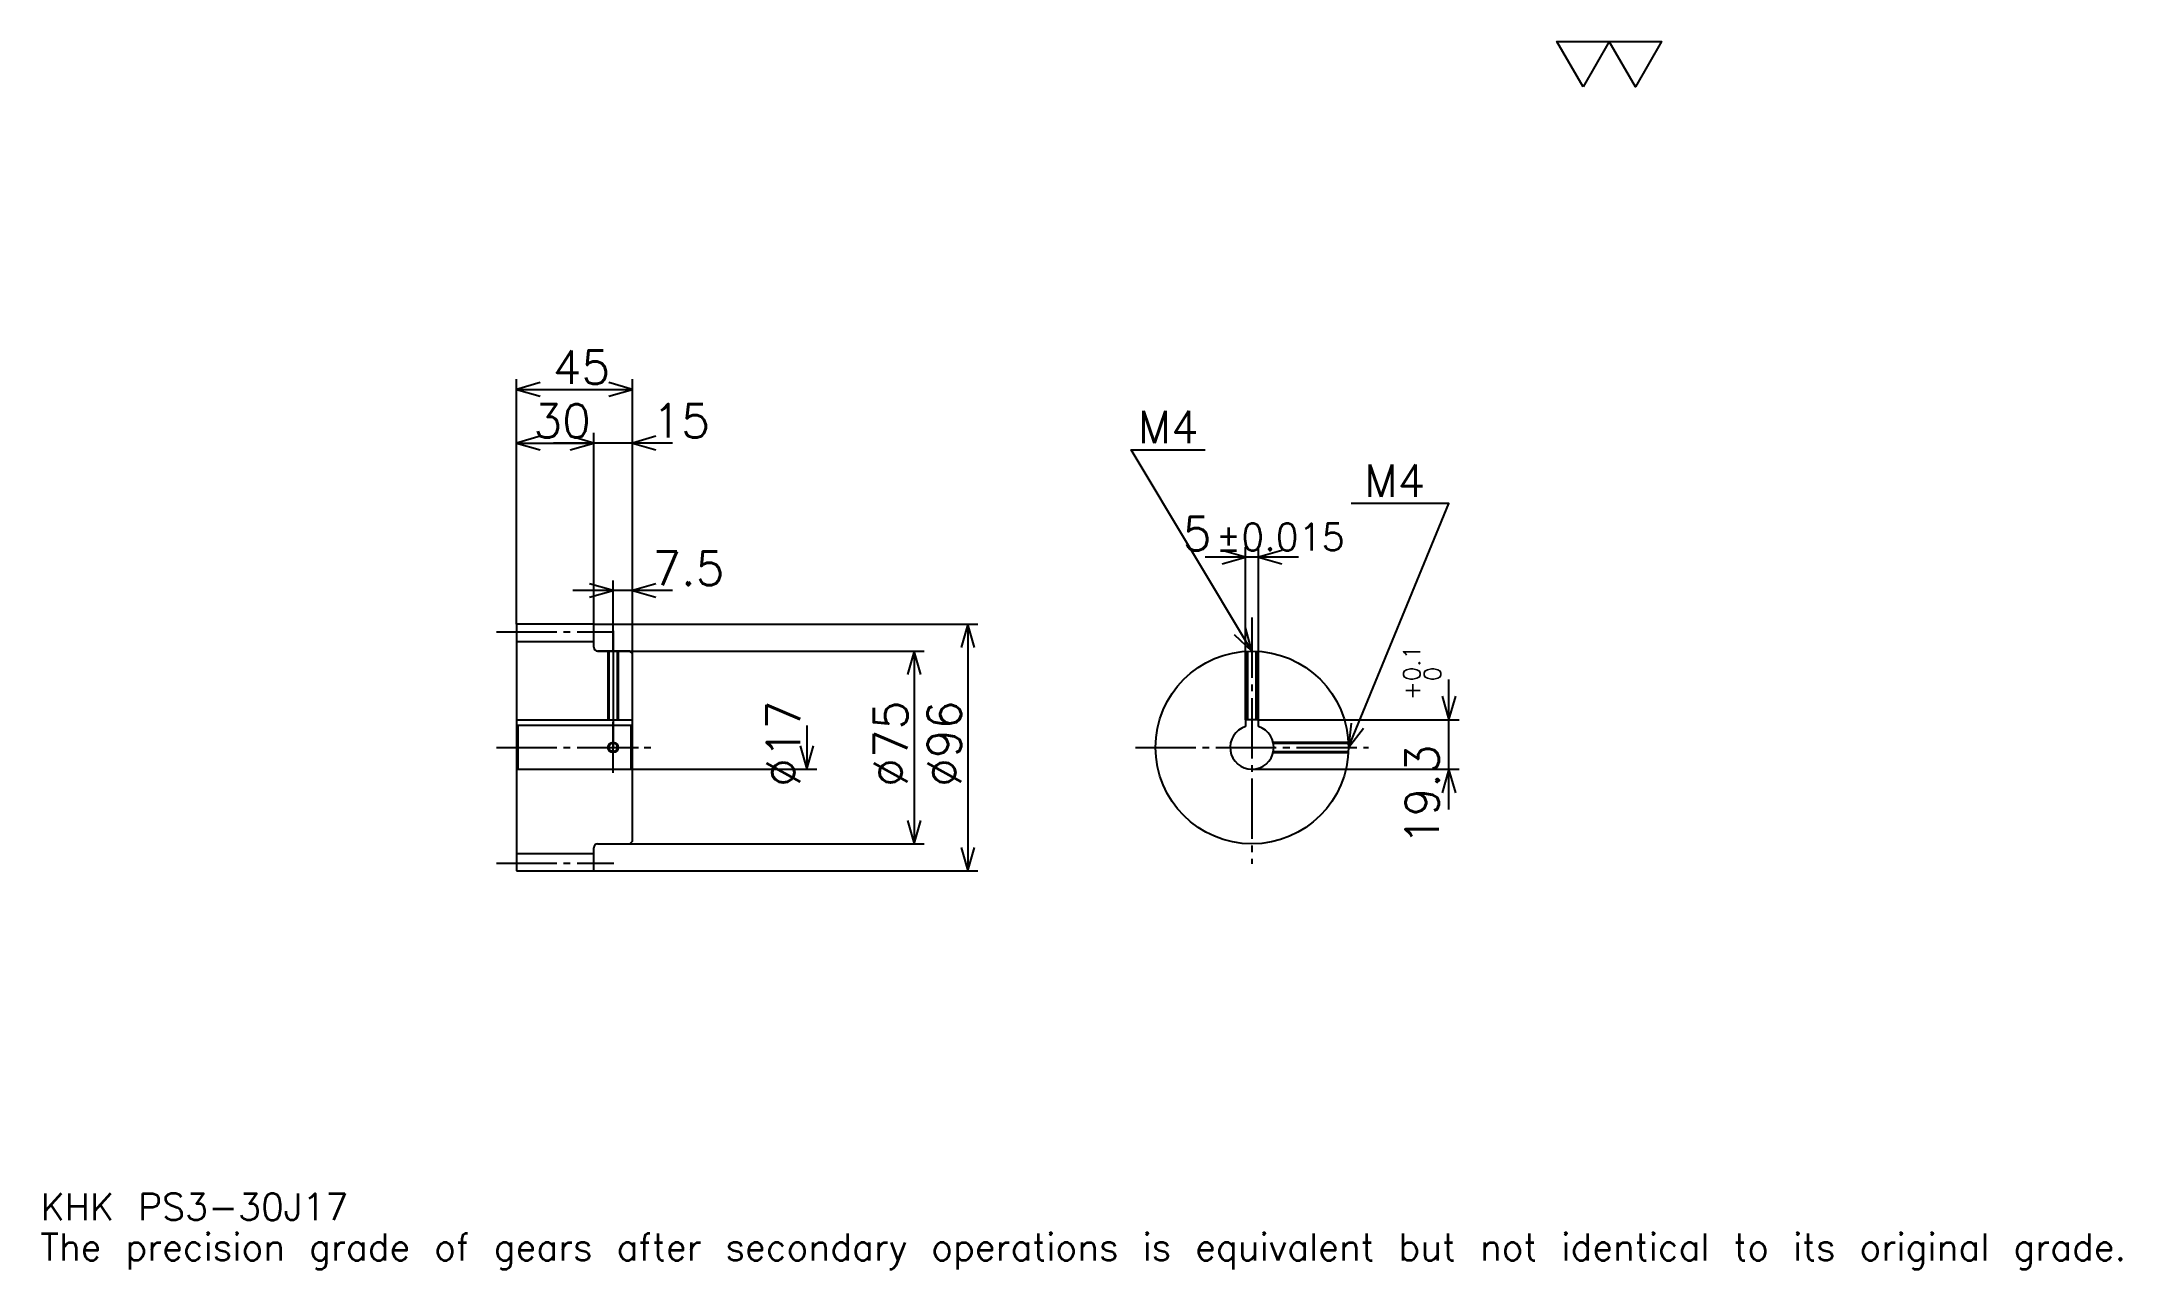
# Model space of a CAD drawing. Extents: x 27 to 835, y 10 to 487.
import ezdxf

# ---------------------------------------------------------------- set-up
doc = ezdxf.new("R2010")
doc.units = 0
doc.linetypes.add('DASHDOT', pattern=[31.304349, 23.478261, -2.608696, 2.608696, -2.608696])
doc.layers.get('0').update_dxf_attribs({"linetype": 'CONTINUOUS'})
doc.layers.add('DASHDOT', color=6, linetype='DASHDOT')
doc.styles.add('KANJI', font='TXT', dxfattribs={"bigfont": 'BIGFONT'})

msp = doc.modelspace()

# ---------------------------------------------------------------- linework, layer by layer
at = {"color": 5}
for p, q in [((211.304337, 260.608704), (211.304337, 355.82608)), ((211.304337, 351.913025), (256.304321, 351.913025)), ((256.304321, 260.608704), (256.304321, 355.82608)), ((241.304337, 260.608704), (241.304337, 334.956512)), ((211.304337, 331.043457), (241.304337, 331.043457)), ((271.956512, 331.043457), (225.652161, 331.043457)), ((515.434753, 286.630432), (479.130432, 286.630432)), ((494.782593, 223.408691), (494.782593, 290.543488)), ((499.782593, 223.408691), (499.782593, 290.543488)), ((248.804337, 260.608704), (248.804337, 277.565216)), ((271.956512, 273.652161), (233.152161, 273.652161)), ((211.304337, 260.508698), (211.304337, 260.608704)), ((241.20433, 260.608704), (256.304321, 260.608704)), ((241.304337, 260.508698), (241.304337, 260.608704)), ((248.804337, 250.108688), (248.804337, 260.608704)), ((248.804337, 250.108688), (248.804337, 260.608704)), ((256.304321, 260.608704), (390.652161, 260.608704)), ((256.304321, 249.108688), (256.304321, 260.608704)), ((386.739136, 260.608704), (386.739136, 164.608688)), ((242.804337, 250.108688), (256.304321, 250.108688)), ((256.304321, 250.108688), (369.782593, 250.108688)), ((365.869568, 250.108688), (365.869568, 175.108688)), ((573.913025, 188.456512), (573.913025, 239.060867)), ((324.130432, 221.108688), (324.130432, 204.108688)), ((499.782593, 223.408691), (577.826111, 223.408691)), ((256.304321, 204.108688), (328.043457, 204.108688)), ((497.282593, 204.108688), (577.826111, 204.108688)), ((242.804337, 175.108688), (256.304321, 175.108688)), ((256.304321, 175.108688), (369.782593, 175.108688)), ((241.20433, 164.608688), (256.304321, 164.608688)), ((256.304321, 164.608688), (390.652161, 164.608688))]:
    msp.add_line(p, q, dxfattribs=at)
at = {"color": 4}
for p, q in [((211.304337, 253.858688), (241.304337, 253.858688)), ((211.304337, 223.408691), (256.304321, 223.408691)), ((211.804337, 221.108688), (211.804337, 204.108688)), ((255.804337, 221.108688), (256.304321, 221.608688)), ((255.804337, 204.108688), (256.304321, 203.608688)), ((211.304337, 171.358688), (241.304337, 171.358688))]:
    msp.add_line(p, q, dxfattribs=at)
at = {"color": 7}
msp.add_lwpolyline([(626.086975, 469.565216), (615.913086, 487.200012), (656.608704, 487.200012), (646.434814, 469.565216), (636.260864, 487.200012), (626.086975, 469.565216)], dxfattribs=at)
at = {"color": 5}
for points in [[(220.434769, 354.521729), (211.304337, 351.913025), (220.434769, 349.304352)], [(247.173904, 349.304352), (256.304321, 351.913025), (247.173904, 354.521729)], [(220.434769, 333.652161), (211.304337, 331.043457), (220.434769, 328.434784)], [(232.173904, 328.434784), (241.304337, 331.043457), (232.173904, 333.652161)], [(232.173904, 328.434784), (241.304337, 331.043457), (232.173904, 333.652161)], [(265.434784, 333.652161), (256.304321, 331.043457), (265.434784, 328.434784)], [(497.282593, 250.108688), (450.32608, 328.369568), (479.021729, 328.369568)], [(534.782593, 212.608688), (573.913025, 307.5), (535.826111, 307.5)], [(485.652161, 284.021729), (494.782593, 286.630432), (485.652161, 289.239136)], [(508.913025, 289.239136), (499.782593, 286.630432), (508.913025, 284.021729)], [(239.673904, 271.043457), (248.804337, 273.652161), (239.673904, 276.260864)], [(265.434784, 276.260864), (256.304321, 273.652161), (265.434784, 271.043457)], [(389.347809, 251.478256), (386.739136, 260.608704), (384.130432, 251.478256)], [(490.348083, 256.595825), (497.282593, 250.108688), (494.82196, 259.280151)], [(368.478241, 240.978256), (365.869568, 250.108688), (363.260864, 240.978256)], [(571.304321, 232.539124), (573.913025, 223.408691), (576.521729, 232.539124)], [(535.851685, 222.044113), (534.782593, 212.608688), (540.67511, 220.055084)], [(321.521729, 213.23912), (324.130432, 204.108688), (326.739136, 213.23912)], [(576.521729, 194.978256), (573.913025, 204.108688), (571.304321, 194.978256)], [(363.260864, 184.23912), (365.869568, 175.108688), (368.478241, 184.23912)], [(384.130432, 173.73912), (386.739136, 164.608688), (389.347809, 173.73912)]]:
    msp.add_lwpolyline(points, dxfattribs=at)
at = {"color": 4}
for points in [[(241.304337, 251.608688), (241.304337, 260.508698), (241.20433, 260.608704), (211.404343, 260.608704), (211.304337, 260.508698), (211.304337, 203.608688)], [(242.804337, 175.108688), (255.304337, 175.108688), (256.304321, 176.108688), (256.304321, 249.108688), (255.304337, 250.108688), (242.804337, 250.108688)], [(246.804337, 250.108688), (246.804337, 223.408691)], [(247.184341, 250.108688), (247.184341, 223.408691)], [(250.424332, 250.108688), (250.424332, 223.408691)], [(250.804337, 250.108688), (250.804337, 223.408691)], [(495.282593, 223.408691), (495.282593, 250.055313)], [(495.662598, 223.408691), (495.662598, 250.073685)], [(498.902588, 223.408691), (498.902588, 250.073685)], [(499.282593, 223.408691), (499.282593, 250.055313)], [(211.304337, 203.608688), (211.804337, 204.108688), (255.804337, 204.108688), (255.804337, 221.108688), (211.804337, 221.108688), (211.304337, 221.608688)], [(499.782593, 220.732727), (499.782593, 223.408691), (494.782593, 223.408691), (494.782593, 220.732727)], [(505.543945, 214.608688), (534.729248, 214.608688)], [(505.543945, 210.608688), (534.729248, 210.608688)], [(505.626831, 214.228683), (534.74762, 214.228683)], [(505.626831, 210.988693), (534.74762, 210.988693)], [(211.304337, 203.608688), (211.304337, 164.708679), (211.404343, 164.608688), (241.20433, 164.608688), (241.304337, 164.708679), (241.304337, 173.608688)]]:
    msp.add_lwpolyline(points, dxfattribs=at)
for centre, radius in [((497.282593, 212.608688), 37.5), ((248.804337, 212.608688), 1.62)]:
    msp.add_circle(centre, radius, dxfattribs=at)
at = {"color": 7}
msp.add_circle((248.804337, 212.608688), 2, dxfattribs=at)
at = {"color": 4}
for centre, radius, start, end in [((242.804337, 251.608688), 1.5, 180, 270), ((497.282593, 212.608688), 8.5, 107.104634835, 72.895365165), ((242.804337, 173.608688), 1.5, 90, 180)]:
    msp.add_arc(centre, radius, start, end, dxfattribs=at)
at = {"layer": 'DASHDOT', "color": 7}
for p, q in [((497.282593, 263.152161), (497.282593, 167.282593)), ((203.478256, 257.608704), (249.130432, 257.608704)), ((248.804337, 250.108688), (248.804337, 212.608688)), ((203.478256, 212.608688), (264.130432, 212.608688)), ((451.956512, 212.608688), (542.608704, 212.608688)), ((203.478256, 167.608688), (249.130432, 167.608688))]:
    msp.add_line(p, q, dxfattribs=at)
for points in [[(248.804337, 257.934784), (248.804337, 215.582596)], [(248.804337, 202.782608), (248.804337, 222.434769)], [(238.978241, 212.608688), (258.630432, 212.608688)]]:
    msp.add_lwpolyline(points, dxfattribs=at)

# ---------------------------------------------------------------- texts
at = {"color": 7, "style": 'KANJI'}
for s, height, p in [('45', 13.043478, (225.32608, 354)), ('30', 13.043478, (217.82608, 333.130432)), ('15', 13.043478, (264.130432, 333.130432)), ('M4', 12.52174, (452.934753, 330.978271)), ('M4', 12.52174, (541.043457, 310.108704)), ('5', 13.043478, (470.358276, 289.239136)), ('%%p0.015', 10.434783, (483.269714, 289.239136)), ('7.5', 13.043478, (264.130432, 275.739136)), ('KHK PS3-30J17', 10.434783, (26.086956, 28.695652)), ('The precision grade of gears after secondary operations is equivalent but not identical to its original grade.', 10.434783, (26.086956, 13.043478))]:
    msp.add_text(s, height=height, dxfattribs=at).set_placement(p)
for s, height, p in [('0.1', 6.521739, (562.695679, 238.398743)), ('0', 6.521739, (570.782593, 238.398743)), ('+', 6.521739, (562.695679, 231.094391)), ('%%c17', 13.043478, (321.521729, 197.282608)), ('%%c75', 13.043478, (363.260864, 197.282593)), ('%%c96', 13.043478, (384.130432, 197.282593)), ('19.3', 13.043478, (570, 174.637054))]:
    msp.add_text(s, height=height, rotation=90, dxfattribs=at).set_placement(p)

doc.saveas('drawing.dxf')
